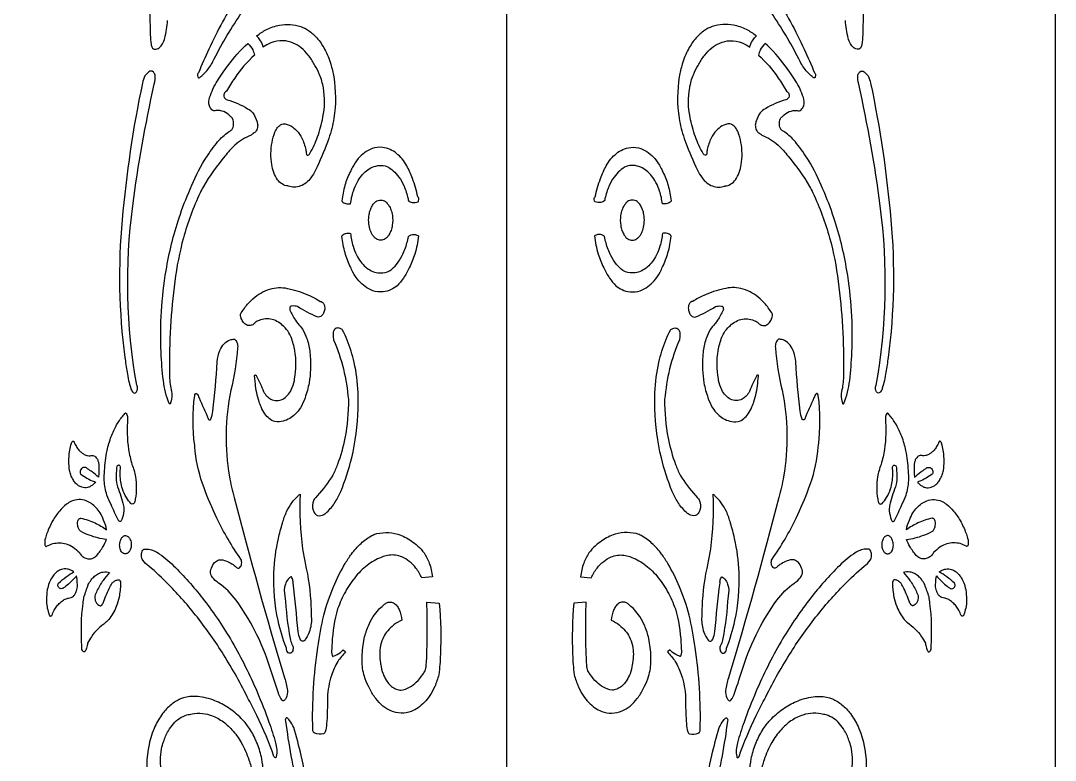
# Model space of a CAD drawing. Header units: millimetres. Extents: x 0 to 990, y 0 to 2000.
# Drawn here: x 368 to 990, y 1271 to 1716 of the extents above; entities that cross this region are included whole.
import ezdxf

# ---------------------------------------------------------------- set-up
doc = ezdxf.new("R2010")
doc.units = ezdxf.units.MM
doc.layers.add('Default', color=70, linetype='Continuous')

msp = doc.modelspace()

# ---------------------------------------------------------------- linework, layer by layer
at = {"layer": 'Default'}
msp.add_line((660, 2000), (660, 0), dxfattribs=at)
msp.add_lwpolyline([(330, 2000), (660, 2000), (990, 2000), (990, 0), (660, 0), (330, 0), (0, 0), (0, 2000)], close=True, dxfattribs=at)
for points in [[(474.31, 1682.63, 0.210641), (474.8, 1682.08, 0.296334), (475.53, 1682.27, 0.067142), (480.34, 1686.99, 0.0548), (484.24, 1693.48, -0.027758), (500.79, 1721.43, -0.022451), (514.54, 1740.16, -0.032334), (534.11, 1758.41, -0.018269), (545, 1766.69, -0.055339), (552.96, 1771.73, -0.076038), (563.27, 1775.01, -0.010128), (564.64, 1775.2), (562.54, 1789, 0.082555), (551.69, 1785.66, 0.049878), (536.24, 1776.16, 0.043252), (522.15, 1763.24, 0.014367), (517.47, 1757.81, 0.032109), (498.49, 1731.54, 0.030869), (481, 1699.29, 0.011942), (474.79, 1685.01, 0.16972), (474.21, 1684.17, 0.17462)], [(845.69, 1682.63, -0.210641), (845.2, 1682.08, -0.296334), (844.47, 1682.27, -0.067142), (839.66, 1686.99, -0.0548), (835.76, 1693.48, 0.027758), (819.21, 1721.43, 0.022451), (805.46, 1740.16, 0.032334), (785.89, 1758.41, 0.018269), (775, 1766.69, 0.055339), (767.04, 1771.73, 0.076038), (756.73, 1775.01, 0.010128), (755.36, 1775.2), (757.46, 1789, -0.082555), (768.31, 1785.66, -0.049878), (783.76, 1776.16, -0.043252), (797.85, 1763.24, -0.014367), (802.53, 1757.81, -0.032109), (821.51, 1731.54, -0.030869), (839, 1699.29, -0.011942), (845.21, 1685.01, -0.16972), (845.79, 1684.17, -0.17462)], [(513.69, 1700.44, 0.070043), (512.13, 1704.35, 0.067683), (510.36, 1706.71, 0.022326), (509.77, 1707.25, -0.052518), (515.72, 1711.07, -0.072027), (523.41, 1713.68, -0.120973), (536.27, 1712.9, -0.061221), (540.91, 1710.53, -0.060522), (545.96, 1706.05, -0.054747), (550.63, 1699.33, -0.050267), (554.34, 1690.31, -0.028801), (556.08, 1682.64, -0.081238), (556.17, 1657.75, -0.046117), (553.11, 1645.57, -0.009212), (552.3, 1643.42, -0.028569), (545.09, 1626.45, -0.059837), (542.44, 1621.93, -0.064912), (539.51, 1618.9, -0.078073), (536.2, 1616.98, -0.185403), (528.72, 1616.96), (528.62, 1616.99, -0.122082), (525.08, 1618.17, -0.084747), (522.3, 1620.76, -0.072068), (520.01, 1625.03, -0.056302), (518.89, 1629.82, -0.087348), (519.01, 1643.22, -0.047385), (520.75, 1649.38, -0.078534), (522.32, 1652.13, -0.088978), (524.14, 1653.76, -0.079518), (525.65, 1654.41, -0.114876), (530.33, 1653.08, -0.07601), (533.79, 1650.34, -0.066484), (536.92, 1645.8, -0.064682), (539.32, 1638.83, -0.008385), (539.52, 1637.79, 0.168371), (539.64, 1636.19, 0.138404), (540.1, 1635.59, 0.348541), (541.16, 1635.62, 0.148109), (541.7, 1636.59), (541.71, 1636.6, 0.04558), (546.41, 1646.54, 0.041938), (549.58, 1658.29, 0.09623), (549.86, 1676.04, 0.051126), (547.64, 1683.93, 0.048423), (544.83, 1689.52, 0.007147), (544.38, 1690.21, 0.048289), (540.8, 1695.73, 0.057349), (536.55, 1700.02, 0.067586), (531.81, 1702.92, 0.093472), (525.65, 1704.4, 0.107749), (518.34, 1703.11, 0.062897)], [(806.31, 1700.44, -0.070043), (807.87, 1704.35, -0.067683), (809.64, 1706.71, -0.022326), (810.23, 1707.25, 0.052518), (804.28, 1711.07, 0.072027), (796.59, 1713.68, 0.120973), (783.73, 1712.9, 0.061221), (779.09, 1710.53, 0.060522), (774.04, 1706.05, 0.054747), (769.37, 1699.33, 0.050267), (765.66, 1690.31, 0.028801), (763.92, 1682.64, 0.081238), (763.83, 1657.75, 0.046117), (766.89, 1645.57, 0.009212), (767.7, 1643.42, 0.028569), (774.91, 1626.45, 0.059837), (777.56, 1621.93, 0.064912), (780.49, 1618.9, 0.078073), (783.8, 1616.98, 0.185403), (791.28, 1616.96), (791.38, 1616.99, 0.122082), (794.92, 1618.17, 0.084747), (797.7, 1620.76, 0.072068), (799.99, 1625.03, 0.056302), (801.11, 1629.82, 0.087348), (800.99, 1643.22, 0.047385), (799.25, 1649.38, 0.078534), (797.68, 1652.13, 0.088978), (795.86, 1653.76, 0.079518), (794.35, 1654.41, 0.114876), (789.67, 1653.08, 0.07601), (786.21, 1650.34, 0.066484), (783.08, 1645.8, 0.064682), (780.68, 1638.83, 0.008385), (780.48, 1637.79, -0.168371), (780.36, 1636.19, -0.138404), (779.9, 1635.59, -0.348541), (778.84, 1635.62, -0.148109), (778.3, 1636.59), (778.29, 1636.6, -0.04558), (773.59, 1646.54, -0.041938), (770.42, 1658.29, -0.09623), (770.14, 1676.04, -0.051126), (772.36, 1683.93, -0.048423), (775.17, 1689.52, -0.007147), (775.62, 1690.21, -0.048289), (779.2, 1695.73, -0.057349), (783.45, 1700.02, -0.067586), (788.19, 1702.92, -0.093472), (794.35, 1704.4, -0.107749), (801.66, 1703.11, -0.062897)], [(504.44, 1702.78, -0.103734), (507.43, 1698.79, -0.047677), (508.51, 1695.76, 0.056667), (496.57, 1681.9, 0.023773), (491.73, 1674.01, 0.20712), (490.52, 1673.1, 0.182935), (490.15, 1670.28, 0.150459), (492.06, 1668.77, -0.076571), (504.3, 1663.44, -0.112009), (507.38, 1660.98, -0.09986), (510, 1655.52, -0.025613), (510.38, 1653.64, -0.12313), (509.78, 1650.66, -0.126207), (508.65, 1649.21, 0.046478), (507.75, 1648.54, -0.0293), (506.39, 1647.63, 0.082833), (496.69, 1641.5, 0.048263), (490.68, 1634.91, 0.044888), (477.78, 1616.66, 0.031707), (475.75, 1612.83, 0.043754), (465.71, 1585.72, 0.035255), (460.55, 1559.54, 0.036634), (457.33, 1504.61, 0.050861), (458.06, 1495.46, -0.157725), (458.04, 1486.51, -0.269909), (457.67, 1485.98, -0.29944), (457.19, 1486.14, -0.072533), (453.65, 1499.95, -0.017098), (452.33, 1516.89, -0.052928), (455.33, 1566.11, -0.039034), (463.16, 1597.87, -0.02486), (469.81, 1615.12, -0.042466), (478.49, 1632.5, -0.032117), (485.54, 1642.57, -0.068572), (491.93, 1648.83, -0.013479), (493.19, 1649.7, 0.162815), (494.81, 1650.85, 0.134465), (495.88, 1654.05, 0.140518), (495.21, 1657.48, 0.146195), (493.91, 1658.96, 0.10437), (489.95, 1661.69, 0.132258), (485.25, 1662.35, -0.255792), (482.81, 1662.84, -0.133257), (481.31, 1665.22, -0.172433), (481.48, 1670.2, -0.060722), (486.13, 1680.16, -0.02266), (492.39, 1689.35, -0.047149)], [(815.56, 1702.78, 0.103734), (812.57, 1698.79, 0.047677), (811.49, 1695.76, -0.056667), (823.43, 1681.9, -0.023773), (828.27, 1674.01, -0.20712), (829.48, 1673.1, -0.182935), (829.85, 1670.28, -0.150459), (827.94, 1668.77, 0.076571), (815.7, 1663.44, 0.112009), (812.62, 1660.98, 0.09986), (810, 1655.52, 0.025613), (809.62, 1653.64, 0.12313), (810.22, 1650.66, 0.126207), (811.35, 1649.21, -0.046478), (812.25, 1648.54, 0.0293), (813.61, 1647.63, -0.082833), (823.31, 1641.5, -0.048263), (829.32, 1634.91, -0.044888), (842.22, 1616.66, -0.031707), (844.25, 1612.83, -0.043754), (854.29, 1585.72, -0.035255), (859.45, 1559.54, -0.036634), (862.67, 1504.61, -0.050861), (861.94, 1495.46, 0.157725), (861.96, 1486.51, 0.269909), (862.33, 1485.98, 0.29944), (862.81, 1486.14, 0.072533), (866.35, 1499.95, 0.017098), (867.67, 1516.89, 0.052928), (864.67, 1566.11, 0.039034), (856.84, 1597.87, 0.02486), (850.19, 1615.12, 0.042466), (841.51, 1632.5, 0.032117), (834.46, 1642.57, 0.068572), (828.07, 1648.83, 0.013479), (826.81, 1649.7, -0.162815), (825.19, 1650.85, -0.134465), (824.12, 1654.05, -0.140518), (824.79, 1657.48, -0.146195), (826.09, 1658.96, -0.10437), (830.05, 1661.69, -0.132258), (834.75, 1662.35, 0.255792), (837.19, 1662.84, 0.133257), (838.69, 1665.22, 0.172433), (838.52, 1670.2, 0.060722), (833.87, 1680.16, 0.02266), (827.61, 1689.35, 0.047149)], [(448.69, 1683.74, 0.139357), (447.65, 1685.51, 0.214761), (446.14, 1686.13, 0.151924), (444.96, 1685.66, 0.109046), (442.61, 1683.18, 0.089746), (441.07, 1678.87, 0.030174), (428.91, 1596.62, 0.056574), (430.51, 1513.87, 0.006387), (431.83, 1504.88, 0.03196), (434.03, 1495.26, 0.118033), (435.03, 1493.18, 0.136352), (436.25, 1492.27, 0.201084), (437.47, 1493.04, 0.26336), (437.72, 1497.06), (437.69, 1497.14, -0.076715), (435.25, 1605.01, -0.022234), (448.18, 1678.18, 0.075464)], [(871.31, 1683.74, -0.139357), (872.35, 1685.51, -0.214761), (873.86, 1686.13, -0.151924), (875.04, 1685.66, -0.109046), (877.39, 1683.18, -0.089746), (878.93, 1678.87, -0.030174), (891.09, 1596.62, -0.056574), (889.49, 1513.87, -0.006387), (888.17, 1504.88, -0.03196), (885.97, 1495.26, -0.118033), (884.97, 1493.18, -0.136352), (883.75, 1492.27, -0.201084), (882.53, 1493.04, -0.26336), (882.28, 1497.06), (882.31, 1497.14, 0.076715), (884.75, 1605.01, 0.022234), (871.82, 1678.18, -0.075464)], [(561.15, 1607.55, 0.088326), (563.33, 1606.42, 0.124333), (566.27, 1606.25, -0.052297), (567.92, 1613.92, -0.045822), (570.15, 1619.15, -0.048092), (572.76, 1623.1, -0.057028), (575.85, 1626.18, -0.067039), (579.28, 1628.25, -0.092474), (583.74, 1629.31, -0.086188), (587.98, 1628.76, -0.065372), (591.88, 1626.14, -0.054432), (595.31, 1622.32, -0.049984), (598.37, 1616.93, -0.050656), (600.78, 1609.38, -0.007957), (601.04, 1608.06, 0.092066), (603.23, 1607.11, 0.152838), (606.86, 1607.45, 0.133868), (607.26, 1608.76, 0.124996), (607.02, 1610, 0.091781), (606.68, 1610.48, 0.036402), (603.43, 1621.51, 0.030279), (600.06, 1629.1, 0.045194), (597.18, 1633.28, 0.052948), (593.83, 1636.57, 0.061551), (590.13, 1638.86, 0.084878), (585.34, 1640.18, 0.107769), (579.16, 1639.43, 0.073323), (574.57, 1636.97, 0.055852), (570.81, 1633.41, 0.051155), (567.33, 1628.23, 0.021172), (566.02, 1625.47, 0.04693), (562.83, 1617.33, 0.043241), (561.05, 1608.06, 0.083276)], [(758.85, 1607.55, -0.088326), (756.67, 1606.42, -0.124333), (753.73, 1606.25, 0.052297), (752.08, 1613.92, 0.045822), (749.85, 1619.15, 0.048092), (747.24, 1623.1, 0.057028), (744.15, 1626.18, 0.067039), (740.72, 1628.25, 0.092474), (736.26, 1629.31, 0.086188), (732.02, 1628.76, 0.065372), (728.12, 1626.14, 0.054432), (724.69, 1622.32, 0.049984), (721.63, 1616.93, 0.050656), (719.22, 1609.38, 0.007957), (718.96, 1608.06, -0.092066), (716.77, 1607.11, -0.152838), (713.14, 1607.45, -0.133868), (712.74, 1608.76, -0.124996), (712.98, 1610, -0.091781), (713.32, 1610.48, -0.036402), (716.57, 1621.51, -0.030279), (719.94, 1629.1, -0.045194), (722.82, 1633.28, -0.052948), (726.17, 1636.57, -0.061551), (729.87, 1638.86, -0.084878), (734.66, 1640.18, -0.107769), (740.84, 1639.43, -0.073323), (745.43, 1636.97, -0.055852), (749.19, 1633.41, -0.051155), (752.67, 1628.23, -0.021172), (753.98, 1625.47, -0.04693), (757.17, 1617.33, -0.043241), (758.95, 1608.06, -0.083276)], [(587.95, 1606.94, -0.049875), (589.32, 1605.12, -0.046213), (590.48, 1602.7, -0.05055), (591.37, 1599.21, -0.07756), (591.33, 1593.25, -0.045889), (590.56, 1590.22, -0.044124), (589.54, 1587.95, -0.014048), (589.18, 1587.35, -0.050037), (588.15, 1586.07, -0.059002), (586.98, 1585.11, -0.067945), (585.72, 1584.52, -0.154481), (582.93, 1584.53, -0.076839), (581.39, 1585.33, -0.058166), (580.14, 1586.5, -0.052908), (578.99, 1588.24, -0.049718), (577.82, 1591.18, -0.055121), (577.13, 1595.31, -0.058323), (577.4, 1599.8, -0.042347), (578.14, 1602.59, -0.044026), (579.17, 1604.86, -0.032016), (579.86, 1605.94, -0.052983), (580.92, 1607.12, -0.062376), (582.11, 1607.96, -0.079321), (583.54, 1608.46, -0.129831), (585.87, 1608.27, -0.070175), (587.24, 1607.54, -0.034439)], [(732.05, 1606.94, 0.049875), (730.68, 1605.12, 0.046213), (729.52, 1602.7, 0.05055), (728.63, 1599.21, 0.07756), (728.67, 1593.25, 0.045889), (729.44, 1590.22, 0.044124), (730.46, 1587.95, 0.014048), (730.82, 1587.35, 0.050037), (731.85, 1586.07, 0.059002), (733.02, 1585.11, 0.067945), (734.28, 1584.52, 0.154481), (737.07, 1584.53, 0.076839), (738.61, 1585.33, 0.058166), (739.86, 1586.5, 0.052908), (741.01, 1588.24, 0.049718), (742.18, 1591.18, 0.055121), (742.87, 1595.31, 0.058323), (742.6, 1599.8, 0.042347), (741.86, 1602.59, 0.044026), (740.83, 1604.86, 0.032016), (740.14, 1605.94, 0.052983), (739.08, 1607.12, 0.062376), (737.89, 1607.96, 0.079321), (736.46, 1608.46, 0.129831), (734.13, 1608.27, 0.070175), (732.76, 1607.54, 0.034439)], [(561.23, 1587.26, -0.094546), (563.2, 1588.39, -0.155037), (566.28, 1588.48, 0.051761), (567.73, 1580.77, 0.044981), (569.82, 1575.46, 0.046979), (572.33, 1571.4, 0.055647), (575.32, 1568.19, 0.065729), (578.69, 1565.96, 0.083096), (582.68, 1564.75, 0.116993), (588.36, 1565.37, 0.033722), (590.08, 1566.13, 0.054565), (593.81, 1569.81, 0.050129), (597.25, 1575.11, 0.050246), (600.16, 1582.67, 0.022061), (601.05, 1586.6, -0.086901), (602.67, 1587.56, -0.193758), (606.11, 1587.48, -0.052685), (607.14, 1586.89, -0.042674), (604.84, 1576.05, -0.040832), (601.55, 1567.65, -0.038572), (598, 1561.55, -0.03983), (594.24, 1556.91, -0.061239), (590.55, 1554.61, -0.08446), (585.74, 1553.27, -0.107434), (579.56, 1553.99, -0.073251), (574.95, 1556.43, -0.055863), (571.17, 1559.97, -0.051177), (567.67, 1565.12, -0.024432), (566.15, 1568.32, -0.045276), (562.92, 1576.74, -0.043623), (561.05, 1586.7, -0.048077)], [(758.77, 1587.26, 0.094546), (756.8, 1588.39, 0.155037), (753.72, 1588.48, -0.051761), (752.27, 1580.77, -0.044981), (750.18, 1575.46, -0.046979), (747.67, 1571.4, -0.055647), (744.68, 1568.19, -0.065729), (741.31, 1565.96, -0.083096), (737.32, 1564.75, -0.116993), (731.64, 1565.37, -0.033722), (729.92, 1566.13, -0.054565), (726.19, 1569.81, -0.050129), (722.75, 1575.11, -0.050246), (719.84, 1582.67, -0.022061), (718.95, 1586.6, 0.086901), (717.33, 1587.56, 0.193758), (713.89, 1587.48, 0.052685), (712.86, 1586.89, 0.042674), (715.16, 1576.05, 0.040832), (718.45, 1567.65, 0.038572), (722, 1561.55, 0.03983), (725.76, 1556.91, 0.061239), (729.45, 1554.61, 0.08446), (734.26, 1553.27, 0.107434), (740.44, 1553.99, 0.073251), (745.05, 1556.43, 0.055863), (748.83, 1559.97, 0.051177), (752.33, 1565.12, 0.024432), (753.85, 1568.32, 0.045276), (757.08, 1576.74, 0.043623), (758.95, 1586.7, 0.048077)], [(508.85, 1503.21, -0.404997), (509.31, 1503.22, -0.125572), (509.5, 1502.91, -0.037415), (513.86, 1493.23, 0.063898), (515.93, 1490.56, 0.078772), (518.38, 1488.75, 0.116707), (521.73, 1487.86, 0.122644), (525.42, 1488.73, 0.080784), (528.15, 1490.82, 0.069787), (530.61, 1494.37, 0.067437), (532.43, 1499.89, 0.011494), (532.6, 1500.98, 0.090167), (532.68, 1518.03, 0.049961), (530.48, 1525.96, 0.012114), (529.79, 1527.62, 0.053534), (526.84, 1531.68, 0.056281), (523.79, 1534.41, 0.074273), (520.01, 1536.36, 0.162676), (512.09, 1536.41, 0.029343), (510.58, 1535.82, 0.097746), (508.63, 1534.59, 0.024456), (508.13, 1534.07, -0.103886), (506.53, 1533.16, -0.192958), (503.64, 1533.4, -0.097468), (501.93, 1534.79, -0.081046), (500.51, 1537.3, -0.017901), (500.26, 1538.04, -0.05681), (500.06, 1539.81, -0.044739), (504.3, 1545.8, -0.046481), (508.68, 1550.11, -0.053181), (513.47, 1553.27, -0.066177), (519.11, 1555.33, -0.121972), (529.34, 1555.06, -0.059268), (541.44, 1551.11, -0.030734), (547.96, 1547.57, -0.174435), (549.25, 1547.15, -0.115611), (550.25, 1545.84, -0.130253), (550.66, 1542.88, -0.091097), (549.95, 1540.39, -0.094034), (548.92, 1538.97, -0.126824), (547.62, 1538.21, -0.155653), (546.06, 1538.27, -0.039835), (534.42, 1544.37, 0.100973), (530.8, 1544.72, 0.229944), (530.09, 1544.46, 0.134472), (529.65, 1543.56, 0.147746), (529.77, 1542.26, 0.046166), (533.03, 1536.31, 0.04598), (536.41, 1532.14, -0.056274), (539.42, 1526.64, -0.056567), (541.55, 1518.85, -0.027133), (541.98, 1514.62, -0.066759), (541.26, 1498.52, -0.043826), (538.84, 1489.52, -0.037193), (536.13, 1483.44, -0.055486), (532.93, 1479.62, -0.058058), (529.71, 1477.14, -0.075291), (525.78, 1475.49, -0.099481), (520.74, 1475.25, -0.094521), (517.34, 1477.01, -0.067718), (514.69, 1479.83, -0.060362), (512.43, 1484.07, -0.015911), (511.29, 1487.15, -0.053613), (508.97, 1498.14, -0.016267), (508.73, 1501.74, -0.192289), (508.5, 1502.55, -0.184472), (508.74, 1503.12, 0.00342)], [(811.15, 1503.21, 0.404997), (810.69, 1503.22, 0.125572), (810.5, 1502.91, 0.037415), (806.14, 1493.23, -0.063898), (804.07, 1490.56, -0.078772), (801.62, 1488.75, -0.116707), (798.27, 1487.86, -0.122644), (794.58, 1488.73, -0.080784), (791.85, 1490.82, -0.069787), (789.39, 1494.37, -0.067437), (787.57, 1499.89, -0.011494), (787.4, 1500.98, -0.090167), (787.32, 1518.03, -0.049961), (789.52, 1525.96, -0.012114), (790.21, 1527.62, -0.053534), (793.16, 1531.68, -0.056281), (796.21, 1534.41, -0.074273), (799.99, 1536.36, -0.162676), (807.91, 1536.41, -0.029343), (809.42, 1535.82, -0.097746), (811.37, 1534.59, -0.024456), (811.87, 1534.07, 0.103886), (813.47, 1533.16, 0.192958), (816.36, 1533.4, 0.097468), (818.07, 1534.79, 0.081046), (819.49, 1537.3, 0.017901), (819.74, 1538.04, 0.05681), (819.94, 1539.81, 0.044739), (815.7, 1545.8, 0.046481), (811.32, 1550.11, 0.053181), (806.53, 1553.27, 0.066177), (800.89, 1555.33, 0.121972), (790.66, 1555.06, 0.059268), (778.56, 1551.11, 0.030734), (772.04, 1547.57, 0.174435), (770.75, 1547.15, 0.115611), (769.75, 1545.84, 0.130253), (769.34, 1542.88, 0.091097), (770.05, 1540.39, 0.094034), (771.08, 1538.97, 0.126824), (772.38, 1538.21, 0.155653), (773.94, 1538.27, 0.039835), (785.58, 1544.37, -0.100973), (789.2, 1544.72, -0.229944), (789.91, 1544.46, -0.134472), (790.35, 1543.56, -0.147746), (790.23, 1542.26, -0.046166), (786.97, 1536.31, -0.04598), (783.59, 1532.14, 0.056274), (780.58, 1526.64, 0.056567), (778.45, 1518.85, 0.027133), (778.02, 1514.62, 0.066759), (778.74, 1498.52, 0.043826), (781.16, 1489.52, 0.037193), (783.87, 1483.44, 0.055486), (787.07, 1479.62, 0.058058), (790.29, 1477.14, 0.075291), (794.22, 1475.49, 0.099481), (799.26, 1475.25, 0.094521), (802.66, 1477.01, 0.067718), (805.31, 1479.83, 0.060362), (807.57, 1484.07, 0.015911), (808.71, 1487.15, 0.053613), (811.03, 1498.14, 0.016267), (811.27, 1501.74, 0.192289), (811.5, 1502.55, 0.184472), (811.26, 1503.12, -0.00342)], [(556.07, 1524.39, -0.041074), (561.89, 1506.89, -0.036646), (564.91, 1488.57, -0.05225), (562.77, 1465.16, -0.041219), (558.35, 1449.43, -0.019941), (555.63, 1442.92, -0.036245), (546.23, 1430.6), (545.36, 1429.63, 0.108261), (543.97, 1427.63, 0.167958), (543.71, 1422, 0.094356), (544.71, 1419.95, 0.110874), (545.95, 1418.84, 0.036579), (546.35, 1418.66, 0.164411), (550.25, 1419.35, 0.067683), (552.06, 1420.7, 0.056061), (556.98, 1426.82, 0.044166), (560.3, 1433.2, 0.040867), (566.9, 1453.4, 0.050085), (570.78, 1482.82, 0.017883), (570.77, 1492.72, 0.04697), (568.39, 1510.87, 0.04134), (564.2, 1524.26, 0.021897), (561.48, 1530.22, 0.107142), (560.04, 1531.27, 0.19923), (557.55, 1531.34, 0.16316), (556.42, 1530.52, 0.131167), (555.7, 1528.36, 0.055399), (555.75, 1527.26, 0.028342), (556.07, 1524.39)], [(763.93, 1524.39, 0.041074), (758.11, 1506.89, 0.036646), (755.09, 1488.57, 0.05225), (757.23, 1465.16, 0.041219), (761.65, 1449.43, 0.019941), (764.37, 1442.92, 0.036245), (773.77, 1430.6), (774.64, 1429.63, -0.108261), (776.03, 1427.63, -0.167958), (776.29, 1422, -0.094356), (775.29, 1419.95, -0.110874), (774.05, 1418.84, -0.036579), (773.65, 1418.66, -0.164411), (769.75, 1419.35, -0.067683), (767.94, 1420.7, -0.056061), (763.02, 1426.82, -0.044166), (759.7, 1433.2, -0.040867), (753.1, 1453.4, -0.050085), (749.22, 1482.82, -0.017883), (749.23, 1492.72, -0.04697), (751.61, 1510.87, -0.04134), (755.8, 1524.26, -0.021897), (758.52, 1530.22, -0.107142), (759.96, 1531.27, -0.19923), (762.45, 1531.34, -0.16316), (763.58, 1530.52, -0.131167), (764.3, 1528.36, -0.055399), (764.25, 1527.26, -0.028342), (763.93, 1524.39)], [(472.93, 1491.89, -0.294621), (473.4, 1492.22, -0.205), (473.8, 1492, -0.074672), (475.16, 1489.57, -0.005982), (480.68, 1476.78, 0.193179), (481.21, 1476.18, 0.338968), (482.16, 1476.5), (482.23, 1476.61, 0.079256), (483.46, 1481.55, 0.015788), (486.02, 1511.17, -0.088858), (487.68, 1518.01, -0.090305), (490.32, 1522.05, -0.122787), (493.74, 1524.37, -0.098704), (496.37, 1524.78, -0.157999), (497.94, 1522.86, -0.128852), (498.31, 1519.5, -0.039514), (494.26, 1494.07, 0.093284), (493.44, 1442.06, 0.024652), (496.21, 1429.62, 0.009438), (526.53, 1321.03, -0.057644), (528.22, 1313.56, -0.133979), (527.5, 1309.03, -0.072688), (526.59, 1307.58, -0.441566), (525.13, 1307.54, -0.083812), (522.67, 1312.34, -0.014696), (517.95, 1326.96, 0.039298), (508.47, 1349.78, 0.040699), (497.47, 1367.76, 0.076261), (486.88, 1378.1, 0.008545), (485.66, 1378.94, -0.089523), (482.64, 1382.4, -0.188802), (482.24, 1386.13, -0.10226), (484.03, 1389.79, -0.123161), (486.29, 1391.67, -0.184261), (489.42, 1391.95, -0.103596), (496.33, 1388.61, -0.024745), (498.06, 1387.14, 0.279689), (499.74, 1387.52, 0.152768), (500.73, 1389.63, 0.170661), (500.26, 1392.47), (500.25, 1392.5, -0.040598), (485.82, 1417.11, -0.024292), (478.13, 1435.35, -0.062838), (472.83, 1457.23, -0.009584), (472.49, 1460.89, -0.067037), (472.53, 1490.85, -0.190506), (472.91, 1491.88, 0.00783)], [(847.07, 1491.89, 0.294621), (846.6, 1492.22, 0.205), (846.2, 1492, 0.074672), (844.84, 1489.57, 0.005982), (839.32, 1476.78, -0.193179), (838.79, 1476.18, -0.338968), (837.84, 1476.5), (837.77, 1476.61, -0.079256), (836.54, 1481.55, -0.015788), (833.98, 1511.17, 0.088858), (832.32, 1518.01, 0.090305), (829.68, 1522.05, 0.122787), (826.26, 1524.37, 0.098704), (823.63, 1524.78, 0.157999), (822.06, 1522.86, 0.128852), (821.69, 1519.5, 0.039514), (825.74, 1494.07, -0.093284), (826.56, 1442.06, -0.024652), (823.79, 1429.62, -0.009438), (793.47, 1321.03, 0.057644), (791.78, 1313.56, 0.133979), (792.5, 1309.03, 0.072688), (793.41, 1307.58, 0.441566), (794.87, 1307.54, 0.083812), (797.33, 1312.34, 0.014696), (802.05, 1326.96, -0.039298), (811.53, 1349.78, -0.040699), (822.53, 1367.76, -0.076261), (833.12, 1378.1, -0.008545), (834.34, 1378.94, 0.089523), (837.36, 1382.4, 0.188802), (837.76, 1386.13, 0.10226), (835.97, 1389.79, 0.123161), (833.71, 1391.67, 0.184261), (830.58, 1391.95, 0.103596), (823.67, 1388.61, 0.024745), (821.94, 1387.14, -0.279689), (820.26, 1387.52, -0.152768), (819.27, 1389.63, -0.170661), (819.74, 1392.47), (819.75, 1392.5, 0.040598), (834.18, 1417.11, 0.024292), (841.87, 1435.35, 0.062838), (847.17, 1457.23, 0.009584), (847.51, 1460.89, 0.067037), (847.47, 1490.85, 0.190506), (847.09, 1491.88, -0.00783)], [(422.22, 1425.37, -0.053375), (419.73, 1431.03, -0.062144), (418.17, 1439.75, -0.039935), (418.32, 1445.67, -0.046274), (419.82, 1457.79, -0.037824), (422.33, 1466.24, -0.038886), (425.58, 1473.17, -0.040293), (429.21, 1478.58, -0.017609), (430.84, 1480.48, -0.114021), (431.71, 1479.41, -0.113157), (432.19, 1477.21, 0.061269), (432.77, 1458.46, 0.032682), (434.74, 1449.5, -0.055006), (436.87, 1441.97, -0.085768), (436.81, 1428.62, -0.019928), (436.51, 1427.1, -0.114107), (436.02, 1426.11, -0.142167), (435.39, 1425.64, -0.237512), (434.35, 1425.8, -0.032292), (434.2, 1425.92, -0.056666), (431.49, 1429.45, -0.05603), (429.09, 1434.83, -0.064932), (427.65, 1443.18, -0.029738), (427.65, 1443.99, -0.024347), (427.93, 1447.68, 0.104532), (427.62, 1448.47, 0.156903), (427.09, 1448.93, 0.245328), (426.28, 1448.84, 0.134366), (425.74, 1448.15, 0.136944), (425.58, 1446.69, 0.095121), (425.7, 1437.56, 0.018736), (426.1, 1435.95, -0.042098), (429.62, 1424.6, -0.005661), (429.97, 1422.93, -0.05811), (429.05, 1417.45, -0.013479), (428.69, 1416.34, -0.105683), (428.36, 1415.56, -0.158579), (427.82, 1415.12, -0.241196), (427.01, 1415.23, -0.09197), (426.64, 1415.62, -0.010395), (422.22, 1425.37)], [(897.78, 1425.37, 0.053375), (900.27, 1431.03, 0.062144), (901.83, 1439.75, 0.039935), (901.68, 1445.67, 0.046274), (900.18, 1457.79, 0.037824), (897.67, 1466.24, 0.038886), (894.42, 1473.17, 0.040293), (890.79, 1478.58, 0.017609), (889.16, 1480.48, 0.114021), (888.29, 1479.41, 0.113157), (887.81, 1477.21, -0.061269), (887.23, 1458.46, -0.032682), (885.26, 1449.5, 0.055006), (883.13, 1441.97, 0.085768), (883.19, 1428.62, 0.019928), (883.49, 1427.1, 0.114107), (883.98, 1426.11, 0.142167), (884.61, 1425.64, 0.237512), (885.65, 1425.8, 0.032292), (885.8, 1425.92, 0.056666), (888.51, 1429.45, 0.05603), (890.91, 1434.83, 0.064932), (892.35, 1443.18, 0.029738), (892.35, 1443.99, 0.024347), (892.07, 1447.68, -0.104532), (892.38, 1448.47, -0.156903), (892.91, 1448.93, -0.245328), (893.72, 1448.84, -0.134366), (894.26, 1448.15, -0.136944), (894.42, 1446.69, -0.095121), (894.3, 1437.56, -0.018736), (893.9, 1435.95, 0.042098), (890.38, 1424.6, 0.005661), (890.03, 1422.93, 0.05811), (890.95, 1417.45, 0.013479), (891.31, 1416.34, 0.105683), (891.64, 1415.56, 0.158579), (892.18, 1415.12, 0.241196), (892.99, 1415.23, 0.09197), (893.36, 1415.62, 0.010395), (897.78, 1425.37)], [(408.05, 1446.75, 0.071948), (407.41, 1447.33, 0.099689), (406.6, 1447.67, 0.153815), (405.33, 1447.52, 0.091593), (404.47, 1446.91, 0.073264), (403.79, 1445.94, 0.107992), (403.58, 1444.94, 0.092996), (403.72, 1444.11, 0.086628), (403.99, 1443.63, 0.035042), (407.73, 1441.15, 0.04149), (411.98, 1439.18, 0.008978), (412.89, 1438.86, -0.047994), (411.49, 1437.37, -0.055494), (409.94, 1436.28, -0.069851), (408.1, 1435.57, -0.131386), (404.69, 1435.69, -0.07055), (402.7, 1436.64, -0.05934), (400.89, 1438.21, -0.049619), (399.34, 1440.33, -0.046053), (398.03, 1443.15, -0.034034), (397.3, 1445.76, -0.073413), (397.24, 1457.12, -0.02698), (398, 1460.95, -0.058451), (398.45, 1462.28, -0.063019), (399.05, 1463.25, -0.010777), (399.16, 1463.38, -0.285211), (399.64, 1463.39, -0.129611), (399.91, 1463.09, -0.038879), (399.98, 1462.93, 0.042199), (401.34, 1460.19, 0.044272), (402.86, 1458.09, 0.045877), (404.42, 1456.58, 0.05232), (406.12, 1455.48, 0.064908), (408.12, 1454.75, 0.051024), (409.66, 1454.57, -0.203348), (411.85, 1454.62, -0.082852), (412.87, 1453.98, -0.06596), (413.74, 1452.95, -0.06431), (414.51, 1451.27, -0.058169), (414.89, 1449.22, -0.050953), (414.57, 1441.88, 0.031726), (410.87, 1444.92, 0.024855)], [(911.95, 1446.75, -0.071948), (912.59, 1447.33, -0.099689), (913.4, 1447.67, -0.153815), (914.67, 1447.52, -0.091593), (915.53, 1446.91, -0.073264), (916.21, 1445.94, -0.107992), (916.42, 1444.94, -0.092996), (916.28, 1444.11, -0.086628), (916.01, 1443.63, -0.035042), (912.27, 1441.15, -0.04149), (908.02, 1439.18, -0.008978), (907.11, 1438.86, 0.047994), (908.51, 1437.37, 0.055494), (910.06, 1436.28, 0.069851), (911.9, 1435.57, 0.131386), (915.31, 1435.69, 0.07055), (917.3, 1436.64, 0.05934), (919.11, 1438.21, 0.049619), (920.66, 1440.33, 0.046053), (921.97, 1443.15, 0.034034), (922.7, 1445.76, 0.073413), (922.76, 1457.12, 0.02698), (922, 1460.95, 0.058451), (921.55, 1462.28, 0.063019), (920.95, 1463.25, 0.010777), (920.84, 1463.38, 0.285211), (920.36, 1463.39, 0.129611), (920.09, 1463.09, 0.038879), (920.02, 1462.93, -0.042199), (918.66, 1460.19, -0.044272), (917.14, 1458.09, -0.045877), (915.58, 1456.58, -0.05232), (913.88, 1455.48, -0.064908), (911.88, 1454.75, -0.051024), (910.34, 1454.57, 0.203348), (908.15, 1454.62, 0.082852), (907.13, 1453.98, 0.06596), (906.26, 1452.95, 0.06431), (905.49, 1451.27, 0.058169), (905.11, 1449.22, 0.050953), (905.43, 1441.88, -0.031726), (909.13, 1444.92, -0.024855)], [(530.67, 1381.79, 0.150787), (530.56, 1381.84, 0.104264), (528.64, 1380.32, 0.085215), (527.08, 1377.49, 0.145278), (526.79, 1370.12, 0.028606), (529.89, 1344.65, 0.063524), (530.97, 1341.18, -0.118962), (531.65, 1339.58, -0.140252), (531.43, 1337.27, -0.117395), (530.77, 1336.25, -0.170109), (529.87, 1335.81, -0.190709), (528.79, 1336.15, -0.122013), (528, 1337.29, -0.088354), (527.72, 1338.81, -0.041978), (522.65, 1355.46, -0.062069), (520.19, 1384.46, -0.045438), (522.81, 1404.84, -0.023301), (525.32, 1414.13, -0.047055), (527.79, 1421.08, -0.049379), (530.9, 1426.4, -0.059115), (534.7, 1430.58, -0.010086), (535.35, 1431.12, -0.041873), (535.99, 1431.46, 0.051101), (537.43, 1398.57, 0.013965), (538.92, 1390.11, -0.047731), (542.44, 1363.96, -0.009095), (542.55, 1358.79, -0.088916), (542.02, 1350.68, -0.062342), (540.41, 1346.4, -0.044151), (539.05, 1344.27, -0.129287), (538.36, 1343.36, -0.336667), (536.72, 1343.31, -0.129542), (535.92, 1344.37, -0.066284), (534.73, 1348.9, 0.005141), (531.62, 1378.16, 0.104952), (531.26, 1380.68, 0.071765)], [(789.33, 1381.79, -0.150787), (789.44, 1381.84, -0.104264), (791.36, 1380.32, -0.085215), (792.92, 1377.49, -0.145278), (793.21, 1370.12, -0.028606), (790.11, 1344.65, -0.063524), (789.03, 1341.18, 0.118962), (788.35, 1339.58, 0.140252), (788.57, 1337.27, 0.117395), (789.23, 1336.25, 0.170109), (790.13, 1335.81, 0.190709), (791.21, 1336.15, 0.122013), (792, 1337.29, 0.088354), (792.28, 1338.81, 0.041978), (797.35, 1355.46, 0.062069), (799.81, 1384.46, 0.045438), (797.19, 1404.84, 0.023301), (794.68, 1414.13, 0.047055), (792.21, 1421.08, 0.049379), (789.1, 1426.4, 0.059115), (785.3, 1430.58, 0.010086), (784.65, 1431.12, 0.041873), (784.01, 1431.46, -0.051101), (782.57, 1398.57, -0.013965), (781.08, 1390.11, 0.047731), (777.56, 1363.96, 0.009095), (777.45, 1358.79, 0.088916), (777.98, 1350.68, 0.062342), (779.59, 1346.4, 0.044151), (780.95, 1344.27, 0.129287), (781.64, 1343.36, 0.336667), (783.28, 1343.31, 0.129542), (784.08, 1344.37, 0.066284), (785.27, 1348.9, -0.005141), (788.38, 1378.16, -0.104952), (788.74, 1380.68, -0.071765)], [(382.47, 1400.91, 0.13042), (382.77, 1400.36, 0.200366), (383.23, 1400.14, 0.101931), (383.47, 1400.18, -0.066604), (387.29, 1401.78, -0.140862), (395.18, 1401.62, -0.068134), (399.34, 1399.65, -0.057712), (403.15, 1396.42), (403.17, 1396.41, 0.062574), (404.69, 1394.51, 0.076528), (406.47, 1393.23, 0.112568), (408.9, 1392.59, 0.119165), (411.58, 1393.17, 0.079534), (413.58, 1394.62), (413.7, 1394.75, 0.047331), (417.43, 1400.1, 0.028006), (419.45, 1404.25, -0.057678), (409.13, 1406.85, -0.028412), (403.87, 1409.2, -0.087336), (402.76, 1410.79, -0.083071), (402.06, 1413.42, -0.031674), (402.03, 1414.56, -0.0938), (402.42, 1415.89, -0.093476), (402.95, 1416.62, -0.125688), (403.63, 1417.01, -0.076326), (404.03, 1417.06, -0.05839), (412.59, 1414.21, -0.044908), (419.55, 1410.12, 0.047027), (417.77, 1416.01, 0.044983), (415.58, 1420.29, 0.047136), (413.15, 1423.47, 0.055272), (410.37, 1425.92, 0.063785), (407.34, 1427.54, 0.102398), (402.74, 1428.3, 0.090097), (398.51, 1427.33, 0.060174), (395.43, 1425.51, 0.047451), (391.18, 1421.36, 0.044255), (387.18, 1415.62, 0.041502), (383.75, 1408.21, 0.014958), (382.72, 1405.1, 0.131437)], [(937.53, 1400.91, -0.13042), (937.23, 1400.36, -0.200366), (936.77, 1400.14, -0.101931), (936.53, 1400.18, 0.066604), (932.71, 1401.78, 0.140862), (924.82, 1401.62, 0.068134), (920.66, 1399.65, 0.057712), (916.85, 1396.42), (916.83, 1396.41, -0.062574), (915.31, 1394.51, -0.076528), (913.53, 1393.23, -0.112568), (911.1, 1392.59, -0.119165), (908.42, 1393.17, -0.079534), (906.42, 1394.62), (906.3, 1394.75, -0.047331), (902.57, 1400.1, -0.028006), (900.55, 1404.25, 0.057678), (910.87, 1406.85, 0.028412), (916.13, 1409.2, 0.087336), (917.24, 1410.79, 0.083071), (917.94, 1413.42, 0.031674), (917.97, 1414.56, 0.0938), (917.58, 1415.89, 0.093476), (917.05, 1416.62, 0.125688), (916.37, 1417.01, 0.076326), (915.97, 1417.06, 0.05839), (907.41, 1414.21, 0.044908), (900.45, 1410.12, -0.047027), (902.23, 1416.01, -0.044983), (904.42, 1420.29, -0.047136), (906.85, 1423.47, -0.055272), (909.63, 1425.92, -0.063785), (912.66, 1427.54, -0.102398), (917.26, 1428.3, -0.090097), (921.49, 1427.33, -0.060174), (924.57, 1425.51, -0.047451), (928.82, 1421.36, -0.044255), (932.82, 1415.62, -0.041502), (936.25, 1408.21, -0.014958), (937.28, 1405.1, -0.131437)], [(428.47, 1396.92, -0.047325), (427.92, 1397.99, -0.048182), (427.52, 1399.43, -0.084593), (427.5, 1402.32, -0.042392), (427.81, 1403.58, -0.043942), (428.26, 1404.62, -0.046337), (428.78, 1405.41, -0.048522), (429.33, 1405.98, -0.056059), (429.94, 1406.39, -0.049366), (430.45, 1406.6, -0.11153), (431.53, 1406.5, -0.071493), (432.28, 1406.12, -0.059698), (432.96, 1405.5, -0.049779), (433.54, 1404.67, -0.046298), (434.01, 1403.57, -0.054494), (434.35, 1401.9, -0.067092), (434.26, 1399.73, -0.044006), (433.94, 1398.51, -0.041414), (433.53, 1397.61, -0.048163), (433.01, 1396.85, -0.050668), (432.47, 1396.31, -0.058621), (431.87, 1395.93, -0.073149), (431.16, 1395.7, -0.11924), (430.01, 1395.79, -0.071575), (429.26, 1396.17, -0.059776), (428.58, 1396.79, -0.009837)], [(555.36, 1334.17, 0.272284), (555.63, 1333.96, 0.172196), (555.82, 1334.02, 0.088624), (560.21, 1336.37, 0.031797), (561.86, 1337.84), (563.24, 1336.63, 0.062874), (558.54, 1330.79, 0.05653), (554.72, 1322.48, 0.066535), (552.34, 1309.21, 0.02184), (552.31, 1306.46, -0.019624), (551.86, 1293.52, -0.08449), (550.95, 1288.61, -0.1061), (550.55, 1287.82, -0.195354), (549.91, 1287.43), (549.79, 1287.42, -0.198629), (544.81, 1287.72, -0.021687), (544.23, 1288.03, -0.144197), (543.54, 1289.68, -0.02242), (543.52, 1290.02, -0.043262), (546.55, 1339.37, -0.018167), (550.15, 1358.74, -0.034713), (555.99, 1375.84, -0.035481), (563.06, 1389.88, -0.03047), (566.78, 1395.54, -0.048943), (572.54, 1401.92, -0.056962), (578.97, 1406.61, -0.012039), (580.32, 1407.34, -0.150188), (594.72, 1407.4, -0.075527), (602.7, 1403.5, -0.035325), (606.61, 1400.35, -0.069516), (610.41, 1396.21, -0.061689), (613.58, 1389.96, -0.057684), (615.44, 1381.84), (609.17, 1381.15, 0.056204), (605.5, 1387.08, 0.060107), (601.54, 1391.11, 0.071353), (597.1, 1393.76, 0.132326), (589.4, 1394.86, 0.054214), (585.79, 1393.97, 0.069246), (577.29, 1389.48, 0.057989), (569.62, 1382.34, 0.048569), (563.14, 1372.89, 0.038674), (558.47, 1362.51, 0.055529), (555.08, 1341.98, 0.009191), (554.96, 1338.41, 0.127055), (555.23, 1334.51, 0.013729)], [(764.64, 1334.17, -0.272284), (764.37, 1333.96, -0.172196), (764.18, 1334.02, -0.088624), (759.79, 1336.37, -0.031797), (758.14, 1337.84), (756.76, 1336.63, -0.062874), (761.46, 1330.79, -0.05653), (765.28, 1322.48, -0.066535), (767.66, 1309.21, -0.02184), (767.69, 1306.46, 0.019624), (768.14, 1293.52, 0.08449), (769.05, 1288.61, 0.1061), (769.45, 1287.82, 0.195354), (770.09, 1287.43), (770.21, 1287.42, 0.198629), (775.19, 1287.72, 0.021687), (775.77, 1288.03, 0.144197), (776.46, 1289.68, 0.02242), (776.48, 1290.02, 0.043262), (773.45, 1339.37, 0.018167), (769.85, 1358.74, 0.034713), (764.01, 1375.84, 0.035481), (756.94, 1389.88, 0.03047), (753.22, 1395.54, 0.048943), (747.46, 1401.92, 0.056962), (741.03, 1406.61, 0.012039), (739.68, 1407.34, 0.150188), (725.28, 1407.4, 0.075527), (717.3, 1403.5, 0.035325), (713.39, 1400.35, 0.069516), (709.59, 1396.21, 0.061689), (706.42, 1389.96, 0.057684), (704.56, 1381.84), (710.83, 1381.15, -0.056204), (714.5, 1387.08, -0.060107), (718.46, 1391.11, -0.071353), (722.9, 1393.76, -0.132326), (730.6, 1394.86, -0.054214), (734.21, 1393.97, -0.069246), (742.71, 1389.48, -0.057989), (750.38, 1382.34, -0.048569), (756.86, 1372.89, -0.038674), (761.53, 1362.51, -0.055529), (764.92, 1341.98, -0.009191), (765.04, 1338.41, -0.127055), (764.77, 1334.51, -0.013729)], [(891.53, 1396.92, 0.047325), (892.08, 1397.99, 0.048182), (892.48, 1399.43, 0.084593), (892.5, 1402.32, 0.042392), (892.19, 1403.58, 0.043942), (891.74, 1404.62, 0.046337), (891.22, 1405.41, 0.048522), (890.67, 1405.98, 0.056059), (890.06, 1406.39, 0.049366), (889.55, 1406.6, 0.11153), (888.47, 1406.5, 0.071493), (887.72, 1406.12, 0.059698), (887.04, 1405.5, 0.049779), (886.46, 1404.67, 0.046298), (885.99, 1403.57, 0.054494), (885.65, 1401.9, 0.067092), (885.74, 1399.73, 0.044006), (886.06, 1398.51, 0.041414), (886.47, 1397.61, 0.048163), (886.99, 1396.85, 0.050668), (887.53, 1396.31, 0.058621), (888.13, 1395.93, 0.073149), (888.84, 1395.7, 0.11924), (889.99, 1395.79, 0.071575), (890.74, 1396.17, 0.059776), (891.42, 1396.79, 0.009837)], [(521.18, 1273.01, -0.241527), (520.41, 1273.31, -0.073261), (520.15, 1273.69, 0.02912), (509.9, 1298.37, 0.01284), (504.95, 1307.94, 0.026274), (489.84, 1335.05, 0.026489), (474.1, 1357.48, 0.029054), (456.82, 1377.15, 0.020033), (445, 1388.22, -0.0668), (441.29, 1391.89, -0.124223), (440.48, 1394.44, -0.12857), (440.96, 1397.17, -0.114817), (441.84, 1398.38, -0.139015), (448.08, 1397.55, -0.067727), (451.43, 1395.49, -0.043892), (460.92, 1387.35, -0.032586), (478.26, 1367.63, -0.031419), (494.9, 1342.81, -0.030309), (510.02, 1312.62, -0.015859), (517.11, 1294.42, -0.026034), (521.07, 1281.9, -0.119318), (521.58, 1273.69, -0.175557), (521.23, 1273.05)], [(798.82, 1273.01, 0.241527), (799.59, 1273.31, 0.073261), (799.85, 1273.69, -0.02912), (810.1, 1298.37, -0.01284), (815.05, 1307.94, -0.026274), (830.16, 1335.05, -0.026489), (845.9, 1357.48, -0.029054), (863.18, 1377.15, -0.020033), (875, 1388.22, 0.0668), (878.71, 1391.89, 0.124223), (879.52, 1394.44, 0.12857), (879.04, 1397.17, 0.114817), (878.16, 1398.38, 0.139015), (871.92, 1397.55, 0.067727), (868.57, 1395.49, 0.043892), (859.08, 1387.35, 0.032586), (841.74, 1367.63, 0.031419), (825.1, 1342.81, 0.030309), (809.98, 1312.62, 0.015859), (802.89, 1294.42, 0.026034), (798.93, 1281.9, 0.119318), (798.42, 1273.69, 0.175557), (798.77, 1273.05)], [(384.77, 1359.76, 0.095825), (384.97, 1358.93, 0.099822), (385.29, 1358.45, 0.137965), (385.71, 1358.2, 0.188261), (386.29, 1358.28, 0.088741), (386.61, 1358.55, -0.037135), (388.05, 1361.7, -0.038224), (389.66, 1364.18, -0.043795), (391.52, 1366.23, -0.050221), (393.57, 1367.8, -0.056486), (395.76, 1368.85, -0.020531), (396.54, 1369.08, 0.129003), (398.32, 1369.35, 0.081604), (399.58, 1370.19, 0.064913), (400.64, 1371.51, 0.05805), (401.5, 1373.4, 0.072769), (402, 1376.63, 0.033265), (401.92, 1378.16, 0.02875), (401.49, 1382.34, -0.02551), (396.53, 1377.49, -0.014907), (393.67, 1375.11, -0.101588), (392.9, 1374.7, -0.177281), (391.59, 1374.79, -0.095675), (390.77, 1375.4, -0.02517), (390.56, 1375.66, -0.097976), (390.29, 1376.4, -0.114378), (390.37, 1377.41, -0.09346), (390.63, 1377.93), (390.66, 1377.97, -0.03046), (395.24, 1381.82, -0.031054), (399.75, 1384.77, 0.054006), (398.04, 1385.81, 0.073669), (395.82, 1386.48, 0.115311), (392.35, 1386.19, 0.065854), (390.2, 1385.14, 0.05601), (388.23, 1383.46, 0.047324), (386.52, 1381.22, 0.044149), (385.04, 1378.25, 0.045288), (383.89, 1374.26, 0.029171), (383.51, 1371.35, 0.067582), (383.7, 1363.97, 0.041367), (384.67, 1360.05, 0.003341)], [(427.07, 1380.07, -0.111932), (427.59, 1379.46, -0.124139), (427.91, 1377.98, -0.020768), (427.89, 1377.71, -0.050625), (427, 1369.56, -0.041681), (425.31, 1363.91, -0.039122), (423.3, 1359.73, -0.045114), (420.82, 1356.18, -0.03326), (418.97, 1354.26, 0.050773), (414.45, 1350.59, 0.043655), (410.43, 1345.76, 0.026074), (408.1, 1341.99, -0.063472), (407.42, 1338.86, -0.062008), (406.36, 1336.7), (406.34, 1336.66, -0.177512), (405.54, 1336.85, -0.108615), (404.97, 1337.47, -0.109412), (404.57, 1338.85, -0.084516), (404.69, 1340.04, -0.048711), (405.36, 1365.7, -0.007901), (405.92, 1369.72, -0.009476), (408.54, 1377.12, -0.046387), (410.26, 1379.96, -0.054859), (412.33, 1382.21, -0.064807), (414.65, 1383.8, -0.082224), (417.41, 1384.69, -0.117086), (421.37, 1384.33, 0.044838), (417.38, 1379.66, 0.041813), (413.76, 1373.46, 0.017752), (412.38, 1370.28, 0.087041), (412.75, 1367.58, 0.070659), (413.45, 1366.07, 0.078648), (414.31, 1365.1, 0.098987), (415.31, 1364.54, 0.065728), (415.95, 1364.43, 0.122131), (416.83, 1365.04, 0.080277), (417.42, 1366.03, -0.031384), (421.1, 1374.82, -0.011976), (422.64, 1377.77, -0.070128), (424.07, 1379.1, -0.084011), (425.67, 1379.88, -0.075927)], [(892.93, 1380.07, 0.111932), (892.41, 1379.46, 0.124139), (892.09, 1377.98, 0.020768), (892.11, 1377.71, 0.050625), (893, 1369.56, 0.041681), (894.69, 1363.91, 0.039122), (896.7, 1359.73, 0.045114), (899.18, 1356.18, 0.03326), (901.03, 1354.26, -0.050773), (905.55, 1350.59, -0.043655), (909.57, 1345.76, -0.026074), (911.9, 1341.99, 0.063472), (912.58, 1338.86, 0.062008), (913.64, 1336.7), (913.66, 1336.66, 0.177512), (914.46, 1336.85, 0.108615), (915.03, 1337.47, 0.109412), (915.43, 1338.85, 0.084516), (915.31, 1340.04, 0.048711), (914.64, 1365.7, 0.007901), (914.08, 1369.72, 0.009476), (911.46, 1377.12, 0.046387), (909.74, 1379.96, 0.054859), (907.67, 1382.21, 0.064807), (905.35, 1383.8, 0.082224), (902.59, 1384.69, 0.117086), (898.63, 1384.33, -0.044838), (902.62, 1379.66, -0.041813), (906.24, 1373.46, -0.017752), (907.62, 1370.28, -0.087041), (907.25, 1367.58, -0.070659), (906.55, 1366.07, -0.078648), (905.69, 1365.1, -0.098987), (904.69, 1364.54, -0.065728), (904.05, 1364.43, -0.122131), (903.17, 1365.04, -0.080277), (902.58, 1366.03, 0.031384), (898.9, 1374.82, 0.011976), (897.36, 1377.77, 0.070128), (895.93, 1379.1, 0.084011), (894.33, 1379.88, 0.075927)], [(935.23, 1359.76, -0.095825), (935.03, 1358.93, -0.099822), (934.71, 1358.45, -0.137965), (934.29, 1358.2, -0.188261), (933.71, 1358.28, -0.088741), (933.39, 1358.55, 0.037135), (931.95, 1361.7, 0.038224), (930.34, 1364.18, 0.043795), (928.48, 1366.23, 0.050221), (926.43, 1367.8, 0.056486), (924.24, 1368.85, 0.020531), (923.46, 1369.08, -0.129003), (921.68, 1369.35, -0.081604), (920.42, 1370.19, -0.064913), (919.36, 1371.51, -0.05805), (918.5, 1373.4, -0.072769), (918, 1376.63, -0.033265), (918.08, 1378.16, -0.02875), (918.51, 1382.34, 0.02551), (923.47, 1377.49, 0.014907), (926.33, 1375.11, 0.101588), (927.1, 1374.7, 0.177281), (928.41, 1374.79, 0.095675), (929.23, 1375.4, 0.02517), (929.44, 1375.66, 0.097976), (929.71, 1376.4, 0.114378), (929.63, 1377.41, 0.09346), (929.37, 1377.93), (929.34, 1377.97, 0.03046), (924.76, 1381.82, 0.031054), (920.25, 1384.77, -0.054006), (921.96, 1385.81, -0.073669), (924.18, 1386.48, -0.115311), (927.65, 1386.19, -0.065854), (929.8, 1385.14, -0.05601), (931.77, 1383.46, -0.047324), (933.48, 1381.22, -0.044149), (934.96, 1378.25, -0.045288), (936.11, 1374.26, -0.029171), (936.49, 1371.35, -0.067582), (936.3, 1363.97, -0.041367), (935.33, 1360.05, -0.003341)], [(620.22, 1335.2, -0.02936), (619.25, 1322.9, -0.042123), (616.84, 1315.88, -0.043841), (613.81, 1310.33, -0.045736), (610.52, 1306.2, -0.05324), (606.8, 1303.01, -0.060976), (602.76, 1300.89, -0.09759), (596.63, 1299.81, -0.093408), (590.52, 1301.14, -0.067922), (585.67, 1304.09, -0.056509), (581.36, 1308.56, -0.047436), (577.79, 1314.35, -0.011875), (576.99, 1316.09, -0.056649), (574.52, 1321.92, -0.070186), (573.16, 1331.49, -0.015261), (573.23, 1333.65, -0.055435), (574.47, 1344.75, -0.046302), (576.92, 1352.36, -0.044284), (579.83, 1357.86, -0.046281), (583.03, 1361.97, -0.04259), (585.92, 1364.58, -0.07938), (587.43, 1365.89, -0.110591), (589.36, 1366.6, -0.150307), (592.07, 1366.09, -0.094277), (594.02, 1364.46, -0.065767), (595.4, 1362.18, -0.062944), (597.04, 1355.65, 0.069256), (592.2, 1352.84, 0.048656), (588.56, 1349.32, 0.063363), (586.18, 1345.82, 0.062152), (584.32, 1340.49, 0.099958), (584.19, 1330.05, -0.032474), (584.38, 1328.96, 0.054618), (585.74, 1323.55, 0.052093), (587.6, 1319.73, 0.055223), (589.72, 1317, 0.06634), (592.18, 1315.03, 0.087761), (595.21, 1313.83, 0.036935), (596.46, 1313.66, 0.087687), (601.72, 1315.42, 0.06195), (605.77, 1318.38, 0.056294), (609.64, 1323.02, 0.020807), (611.01, 1325.3, 0.091708), (611.79, 1328.31), (611.79, 1328.39, 0.019805), (612.1, 1366.67), (619.49, 1365.94, -0.036438)], [(699.78, 1335.2, 0.02936), (700.75, 1322.9, 0.042123), (703.16, 1315.88, 0.043841), (706.19, 1310.33, 0.045736), (709.48, 1306.2, 0.05324), (713.2, 1303.01, 0.060976), (717.24, 1300.89, 0.09759), (723.37, 1299.81, 0.093408), (729.48, 1301.14, 0.067922), (734.33, 1304.09, 0.056509), (738.64, 1308.56, 0.047436), (742.21, 1314.35, 0.011875), (743.01, 1316.09, 0.056649), (745.48, 1321.92, 0.070186), (746.84, 1331.49, 0.015261), (746.77, 1333.65, 0.055435), (745.53, 1344.75, 0.046302), (743.08, 1352.36, 0.044284), (740.17, 1357.86, 0.046281), (736.97, 1361.97, 0.04259), (734.08, 1364.58, 0.07938), (732.57, 1365.89, 0.110591), (730.64, 1366.6, 0.150307), (727.93, 1366.09, 0.094277), (725.98, 1364.46, 0.065767), (724.6, 1362.18, 0.062944), (722.96, 1355.65, -0.069256), (727.8, 1352.84, -0.048656), (731.44, 1349.32, -0.063363), (733.82, 1345.82, -0.062152), (735.68, 1340.49, -0.099958), (735.81, 1330.05, 0.032474), (735.62, 1328.96, -0.054618), (734.26, 1323.55, -0.052093), (732.4, 1319.73, -0.055223), (730.28, 1317, -0.06634), (727.82, 1315.03, -0.087761), (724.79, 1313.83, -0.036935), (723.54, 1313.66, -0.087687), (718.28, 1315.42, -0.06195), (714.23, 1318.38, -0.056294), (710.36, 1323.02, -0.020807), (708.99, 1325.3, -0.091708), (708.21, 1328.31), (708.21, 1328.39, -0.019805), (707.9, 1366.67), (700.51, 1365.94, 0.036438)]]:
    msp.add_lwpolyline(points, format="xyb", close=True, dxfattribs=at)
for points in [[(445.33, 1729.78, 0.001691), (445.81, 1707.88, 0.038312), (446.35, 1702.16, 0.124799), (446.89, 1700.32, 0.130203), (447.68, 1699.5, 0.159719), (448.56, 1699.28, 0.146302), (451.12, 1700.13, 0.103854), (453.23, 1702.5, 0.076307), (454.48, 1705.89, 0.040761), (456.24, 1716.58, 0.023347)], [(874.67, 1729.78, -0.001691), (874.19, 1707.88, -0.038312), (873.65, 1702.16, -0.124799), (873.11, 1700.32, -0.130203), (872.32, 1699.5, -0.159719), (871.44, 1699.28, -0.146302), (868.88, 1700.13, -0.103854), (866.77, 1702.5, -0.076307), (865.52, 1705.89, -0.040761), (863.76, 1716.58, -0.023347)], [(513.41, 1256.75, 0.073379), (512.81, 1272.34, 0.049781), (510.29, 1281.13, 0.017395), (509.15, 1283.72, 0.046904), (504.82, 1291.41, 0.045845), (500.45, 1296.67, 0.048548), (492.82, 1302.93, 0.054829), (484.63, 1307.25, 0.072104), (474.36, 1309.73, 0.020655), (471.42, 1309.88, 0.097963), (464.04, 1308.38, 0.069916), (458.27, 1304.88, 0.057859), (453.17, 1299.52, 0.052595), (448.62, 1291.8, 0.05282), (445.05, 1280.84, 0.095372), (444.61, 1256.75, 0.049394)], [(806.59, 1256.75, -0.073379), (807.19, 1272.34, -0.049781), (809.71, 1281.13, -0.017395), (810.85, 1283.72, -0.046904), (815.18, 1291.41, -0.045845), (819.55, 1296.67, -0.048548), (827.18, 1302.93, -0.054829), (835.37, 1307.25, -0.072104), (845.64, 1309.73, -0.020655), (848.58, 1309.88, -0.097963), (855.96, 1308.38, -0.069916), (861.73, 1304.88, -0.057859), (866.83, 1299.52, -0.052595), (871.38, 1291.8, -0.05282), (874.95, 1280.84, -0.095372), (875.39, 1256.75, -0.049394)], [(452.58, 1264.27, -0.099889), (452.61, 1278.34, -0.035242), (453.78, 1282.59, -0.055434), (456.68, 1289.17, -0.052714), (459.76, 1293.45, -0.063193), (463.37, 1296.64, -0.08443), (467.87, 1298.75, -0.029383), (469.4, 1299.08, -0.136954), (481.75, 1298.67, -0.072887), (488.95, 1295.11, -0.055917), (494.9, 1289.84, -0.051305), (500.48, 1282.08, -0.047437), (505.11, 1271.71, -0.027641), (507.14, 1264.33, 0.053963)], [(542.4, 1232.11, 0.042631), (536.55, 1274.25, 0.018897), (532.06, 1291.09, 0.081575), (529.55, 1295.43, 0.032525), (528.49, 1296.56, 0.231714), (527.95, 1296.98, 0.27521), (527.23, 1296.61, 0.238166), (527.11, 1294.96, 0.025071), (534.67, 1253.58, -0.002077)], [(777.6, 1232.11, -0.042631), (783.45, 1274.25, -0.018897), (787.94, 1291.09, -0.081575), (790.45, 1295.43, -0.032525), (791.51, 1296.56, -0.231714), (792.05, 1296.98, -0.27521), (792.77, 1296.61, -0.238166), (792.89, 1294.96, -0.025071), (785.33, 1253.58, 0.002077)], [(867.42, 1264.27, 0.099889), (867.39, 1278.34, 0.035242), (866.22, 1282.59, 0.055434), (863.32, 1289.17, 0.052714), (860.24, 1293.45, 0.063193), (856.63, 1296.64, 0.08443), (852.13, 1298.75, 0.029383), (850.6, 1299.08, 0.136954), (838.25, 1298.67, 0.072887), (831.05, 1295.11, 0.055917), (825.1, 1289.84, 0.051305), (819.52, 1282.08, 0.047437), (814.89, 1271.71, 0.027641), (812.86, 1264.33, -0.053963)]]:
    msp.add_lwpolyline(points, format="xyb", dxfattribs=at)

doc.saveas('drawing.dxf')
